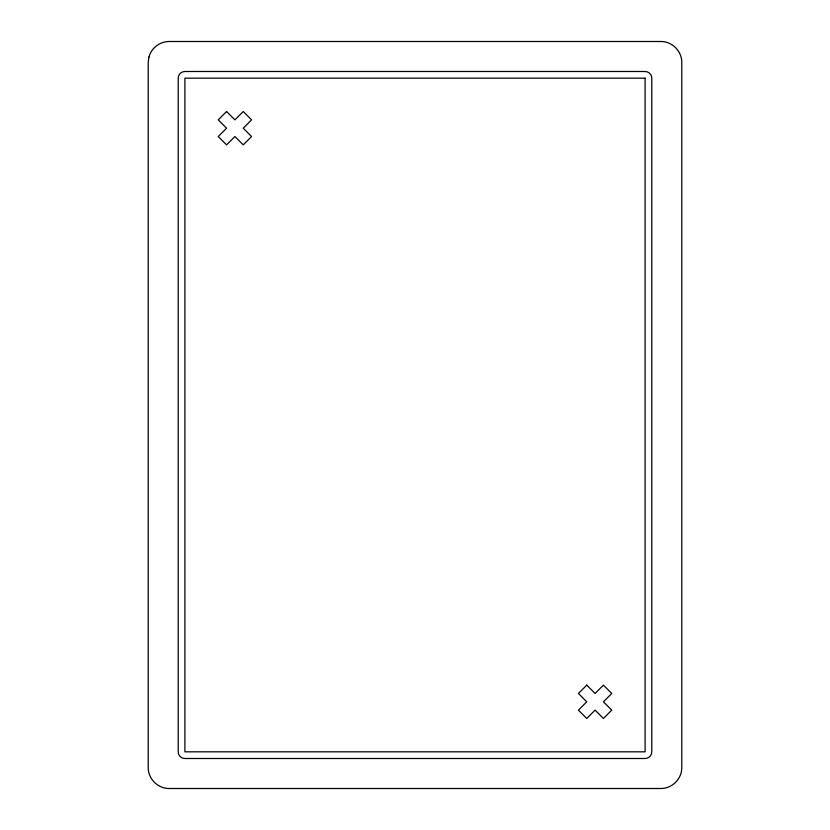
<?xml version="1.0" encoding="UTF-8"?>
<svg xmlns="http://www.w3.org/2000/svg" width="830" height="830" viewBox="0 0 830 830"><rect width="100%" height="100%" fill="white"/><g stroke="black" fill="none" stroke-linecap="round" stroke-linejoin="round"><path stroke-width="1.25" d="M148.933 57.073L148.217 62.509L148.217 767.491C148.01 778.758 157.959 788.708 169.216 788.5L660.784 788.5C672.041 788.708 681.99 778.758 681.783 767.491L681.783 62.509C681.99 51.242 672.041 41.293 660.784 41.5L169.216 41.5C159.931 41.427 151.236 48.078 148.933 57.073M226.569 111.521L218.238 119.862L226.569 128.194L218.238 136.535L226.569 144.866L234.911 136.535L243.242 144.866L251.583 136.535L243.242 128.194L251.583 119.862L243.242 111.521L234.911 119.862L226.569 111.521M586.758 685.134L578.417 693.465L586.758 701.807L578.417 710.138L586.758 718.479L595.089 710.138L603.431 718.479L611.762 710.138L603.431 701.807L611.762 693.465L603.431 685.134L595.089 693.465L586.758 685.134M645.107 71.505L184.893 71.505A6.671 6.671 0 0 0 178.222 78.176L178.222 751.824A6.671 6.671 0 0 0 184.893 758.496L645.107 758.496A6.671 6.671 0 0 0 651.778 751.824L651.778 78.176A6.671 6.671 0 0 0 645.107 71.505M645.107 78.176L184.893 78.176L184.893 751.824L645.107 751.824L645.107 78.176"/></g></svg>
